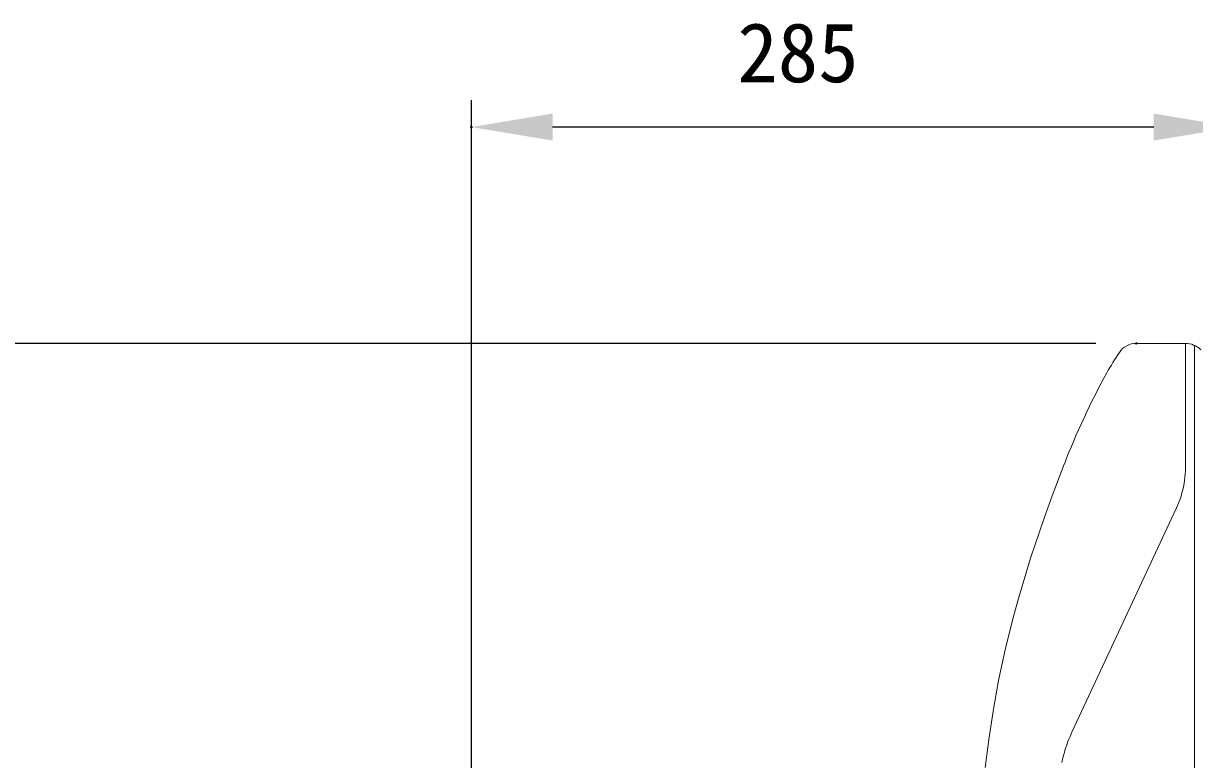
# Model space of a CAD drawing. Units: millimetres, scale not verified. Extents: x -203 to 203, y -143 to 143.
# Drawn here: x 12.18 to 55.51, y -13.4 to 13.83 of the extents above; entities that cross this region are included whole.
import ezdxf
from ezdxf.enums import TextEntityAlignment as Align

# ---------------------------------------------------------------- set-up
doc = ezdxf.new("R2010")
doc.units = ezdxf.units.MM
doc.header["$LTSCALE"] = 0.25
doc.header["$PDMODE"] = 32
doc.header["$PDSIZE"] = 0.05
doc.layers.add('0-1_ﾃﾞﾌｫﾙﾄ', color=7, linetype='Continuous', lineweight=18)
doc.layers.add('0-2_DEFPOINTS', color=7, linetype='Continuous')
doc.styles.add('ＭＳ ゴシック', font='')
doc.styles.get('ＭＳ ゴシック').set_extended_font_data('MS Gothic')

# ---------------------------------------------------------------- blocks, each defined once
blk = doc.blocks.new('D26')
at = {"layer": '0-1_ﾃﾞﾌｫﾙﾄ', "lineweight": 25}
for p, q in [((238.7563, 128.2729), (238.7563, 159.5)), ((267, 150.3757), (267, 159.5)), ((264.0002, 158.5), (241.7561, 158.5))]:
    blk.add_line(p, q, dxfattribs=at)
at = {"layer": '0-1_ﾃﾞﾌｫﾙﾄ'}
for points in [[(241.7561, 159), (241.7561, 158), (238.7563, 158.5)], [(264.0002, 158), (264.0002, 159), (267, 158.5)]]:
    blk.add_solid(points, dxfattribs=at)
at = {"layer": '0-2_DEFPOINTS'}
for p in [(238.7563, 158.5), (267, 148.8757), (238.7563, 126.7729)]:
    blk.add_point(p, dxfattribs=at)
at = {"layer": '0-1_ﾃﾞﾌｫﾙﾄ', "style": 'ＭＳ ゴシック'}
blk.add_text('285', height=2.199, dxfattribs=at).set_placement((248.5924, 159.5), align=Align.BOTTOM_LEFT)
blk = doc.blocks.new('D45')
at = {"layer": '0-1_ﾃﾞﾌｫﾙﾄ', "lineweight": 25}
blk.add_line((261.8513, 150.5), (220, 150.5), dxfattribs=at)
at = {"layer": '0-2_DEFPOINTS'}
blk.add_point((263.3513, 150.5), dxfattribs=at)

msp = doc.modelspace()

# ---------------------------------------------------------------- linework, layer by layer
at = {"layer": '0-1_ﾃﾞﾌｫﾙﾄ'}
for p, q in [((55.1686, 2), (53.3513, 2)), ((55.1686, 1.4106), (55.1686, 2)), ((55.5, 1.9281), (55.5, -28.2199)), ((55.1686, -2.6003), (55.1686, 1.4106)), ((50.208, -3.7405), (50.6893, -2.4644)), ((55.137, -3.0708), (55.1508, -2.9537)), ((55.1508, -2.9537), (55.1607, -2.8361)), ((55.1607, -2.8361), (55.1666, -2.7183)), ((55.1666, -2.7183), (55.1686, -2.6003)), ((55.0427, -3.5329), (55.0721, -3.4186)), ((55.0721, -3.4186), (55.0976, -3.3034)), ((55.0976, -3.3034), (55.1192, -3.1875)), ((55.1192, -3.1875), (55.137, -3.0708)), ((49.9443, -4.4705), (50.208, -3.7405)), ((54.8874, -3.9781), (54.9318, -3.8688)), ((54.9318, -3.8688), (54.9725, -3.7581)), ((54.9725, -3.7581), (55.0095, -3.6461)), ((55.0095, -3.6461), (55.0427, -3.5329)), ((51.3264, -11.6193), (54.8393, -4.0859)), ((54.8393, -4.0859), (54.8874, -3.9781)), ((49.444, -5.9488), (49.9443, -4.4705)), ((48.9917, -7.4403), (49.444, -5.9488)), ((48.786, -8.1916), (48.9917, -7.4403)), ((48.5037, -9.3314), (48.786, -8.1916)), ((48.2587, -10.4695), (48.5037, -9.3314)), ((48.0633, -11.5348), (48.2587, -10.4695)), ((47.8927, -12.6531), (48.0633, -11.5348)), ((50.9685, -12.3869), (51.3264, -11.6193)), ((50.8369, -12.6956), (50.9001, -12.5402)), ((50.9001, -12.5402), (50.9685, -12.3869)), ((47.7654, -13.686), (47.8927, -12.6531)), ((50.7264, -13.0125), (50.779, -12.8531)), ((50.779, -12.8531), (50.8369, -12.6956)), ((50.601, -13.4999), (50.6374, -13.336)), ((50.6374, -13.336), (50.6792, -13.1735)), ((50.6792, -13.1735), (50.7264, -13.0125))]:
    msp.add_line(p, q, dxfattribs=at)
for centre, radius, start, end in [((53.3513, 1.25), 0.75, 90, 146.36176), ((55.1686, 1.2), 0.8, 45, 90), ((64.2357, -5.9921), 13.8236, 146.36145, 150.03162), ((76.9547, -12.6278), 28.1632, 151.26235, 158.8421)]:
    msp.add_arc(centre, radius, start, end, dxfattribs=at)

# ---------------------------------------------------------------- block references
for name in ['D26', 'D45']:
    msp.add_blockref(name, (-210, -148.5), dxfattribs=at)

doc.saveas('drawing.dxf')
